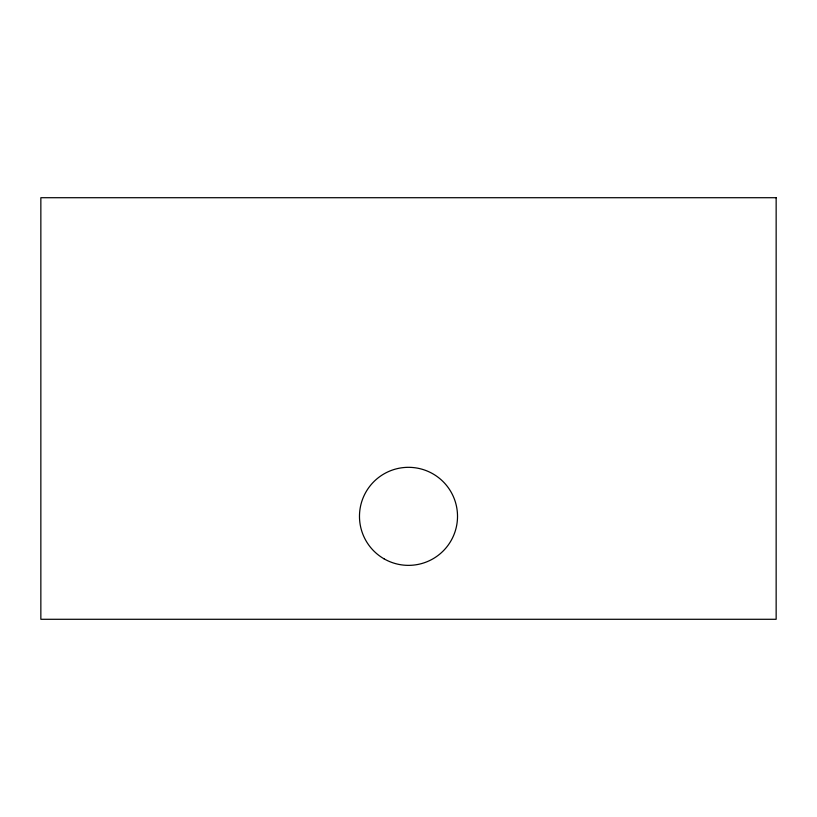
<?xml version="1.0" encoding="UTF-8"?>
<svg xmlns="http://www.w3.org/2000/svg" width="817" height="817" viewBox="0 0 817 817"><rect width="100%" height="100%" fill="white"/><g stroke="black" fill="none" stroke-linecap="round" stroke-linejoin="round"><path stroke-width="1.23" d="M776.15 197.714L40.85 197.714L40.85 619.286L776.15 619.286L776.15 197.714M383.99 558.797A49.02 49.02 0 0 0 457.52 516.344A49.02 49.02 0 0 0 383.99 473.891A49.02 49.02 0 0 0 383.99 558.797"/></g></svg>
